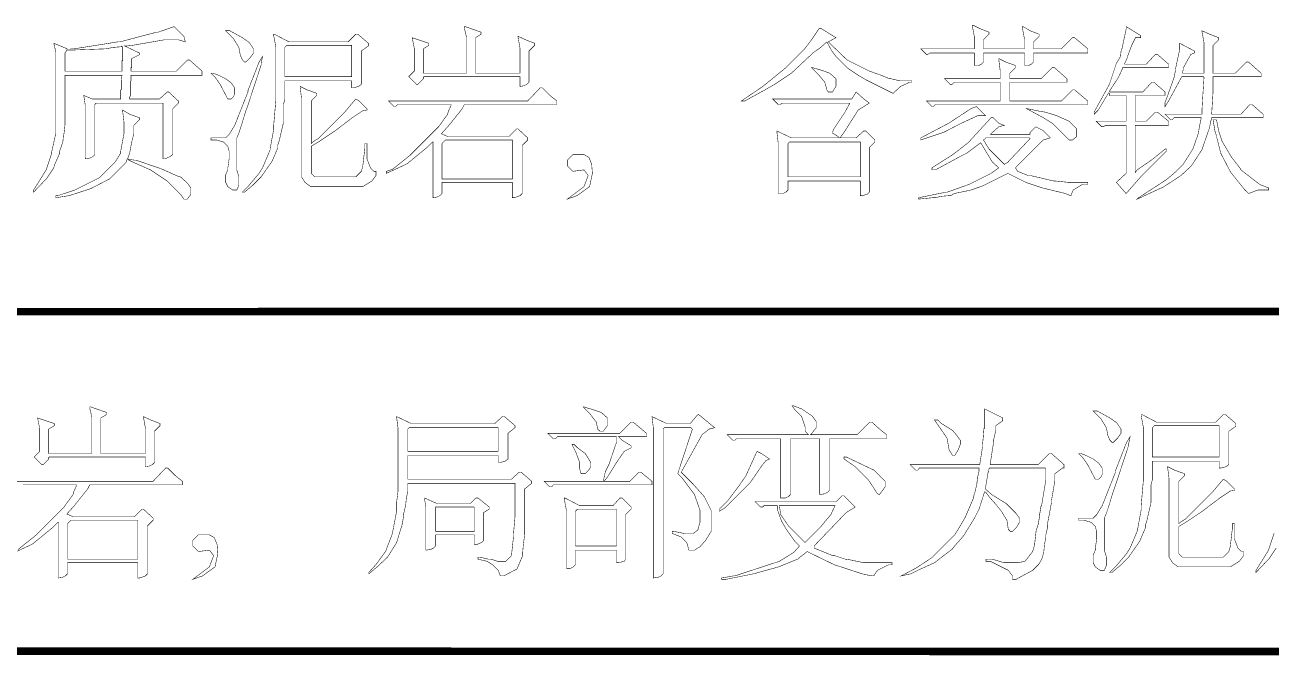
# Model space of a CAD drawing. Extents: x 94 to 452, y -72 to 1042.
# Drawn here: x 245.01 to 269.59, y 530.09 to 542.54 of the extents above; entities that cross this region are included whole.
import ezdxf

# ---------------------------------------------------------------- set-up
doc = ezdxf.new("R2010")
doc.units = 0
doc.header["$MEASUREMENT"] = 0
doc.layers.add('TREE_LAYER', color=7, linetype='Continuous')

msp = doc.modelspace()

# ---------------------------------------------------------------- linework, layer by layer
at = {"layer": 'TREE_LAYER'}
for points, const_width, elevation in [([(247.953514, 542.505458), (247.637827, 542.395654), (247.610376, 542.395654), (246.882925, 542.203497), (246.841749, 542.203497), (245.977043, 542.066242), (245.908416, 542.066242), (245.908416, 542.052517), (245.839788, 542.052517), (245.839788, 542.066242), (245.812337, 542.079968), (245.579004, 542.176046), (245.62018, 541.997615), (245.62018, 540.405458), (245.537827, 540.03487), (245.537827, 540.007419), (245.428023, 539.678007), (245.318219, 539.499576), (245.180965, 539.279968), (245.180965, 539.238791), (245.441749, 539.513301), (245.579004, 539.719184), (245.592729, 539.774086), (245.688808, 539.993693), (245.688808, 540.03487), (245.757435, 540.227027), (245.771161, 540.391733), (245.784886, 540.391733), (245.784886, 540.432909), (245.798612, 540.556439), (245.798612, 541.544674), (245.798612, 541.544674), (246.910376, 541.544674), (246.924102, 541.544674), (246.910376, 541.43487), (246.910376, 541.43487), (246.910376, 541.338791), (246.910376, 541.338791), (246.910376, 541.256439), (246.896651, 541.256439), (246.896651, 541.16036), (246.896651, 541.16036), (246.896651, 541.078007), (246.896651, 541.078007), (246.333906, 541.078007), (246.1692, 541.146635), (246.196651, 540.968203), (246.196651, 539.897615), (246.292729, 539.911341), (246.347631, 539.938791), (246.388808, 539.979968), (246.388808, 540.968203), (246.416259, 540.995654), (247.733906, 540.995654), (247.733906, 540.995654), (247.733906, 539.897615), (247.775082, 539.897615), (247.871161, 539.938791), (247.926063, 539.979968), (247.926063, 540.88585), (248.035867, 540.995654), (248.035867, 541.036831), (247.84371, 541.215262), (247.816259, 541.215262), (247.665278, 541.078007), (247.088808, 541.078007), (247.075082, 541.078007), (247.075082, 541.119184), (247.088808, 541.132909), (247.088808, 541.228988), (247.088808, 541.228988), (247.088808, 541.325066), (247.088808, 541.325066), (247.088808, 541.421144), (247.102533, 541.43487), (247.102533, 541.544674), (247.102533, 541.544674), (248.502533, 541.544674), (248.502533, 541.627027), (248.255474, 541.846635), (248.214298, 541.846635), (247.99469, 541.627027), (247.116259, 541.627027), (247.102533, 541.627027), (247.102533, 541.695654), (247.116259, 541.695654), (247.116259, 541.874086), (247.253514, 541.942713), (247.267239, 541.956439), (247.267239, 541.98389), (246.979004, 542.121144), (247.006455, 542.121144), (247.129984, 542.13487), (247.761357, 542.244674), (248.035867, 542.244674), (248.173121, 542.203497), (248.14567, 542.313301), (247.953514, 542.505458), (247.953514, 542.505458)], 0.01, 33), ([(253.690768, 542.505458), (253.677043, 542.505458), (253.677043, 542.478007), (253.718219, 542.299576), (253.718219, 541.58585), (253.704494, 541.58585), (252.880965, 541.58585), (252.867239, 541.58585), (252.867239, 542.066242), (252.977043, 542.13487), (252.977043, 542.13487), (252.977043, 542.176046), (252.647631, 542.28585), (252.688808, 542.079968), (252.688808, 541.627027), (252.579004, 541.517223), (252.729984, 541.366242), (252.757435, 541.366242), (252.867239, 541.476046), (252.867239, 541.503497), (252.880965, 541.517223), (254.775082, 541.517223), (254.775082, 541.503497), (254.775082, 541.325066), (254.857435, 541.338791), (254.912337, 541.366242), (254.953514, 541.407419), (254.953514, 542.025066), (255.063318, 542.13487), (255.063318, 542.176046), (254.884886, 542.244674), (254.733906, 542.313301), (254.775082, 542.079968), (254.775082, 541.58585), (254.775082, 541.58585), (253.896651, 541.58585), (253.896651, 541.58585), (253.896651, 542.28585), (254.006455, 542.354478), (254.006455, 542.354478), (254.006455, 542.395654), (253.690768, 542.505458), (253.690768, 542.505458)], 0.01, 33), ([(263.710376, 542.532909), (263.696651, 542.532909), (263.696651, 542.519184), (263.737827, 542.299576), (263.737827, 542.066242), (263.737827, 542.066242), (262.680965, 542.066242), (262.790768, 541.956439), (262.818219, 541.956439), (262.859396, 541.98389), (263.737827, 541.98389), (263.737827, 541.98389), (263.737827, 541.736831), (263.82018, 541.736831), (263.875082, 541.764282), (263.916259, 541.805458), (263.916259, 541.98389), (263.929984, 541.98389), (264.726063, 541.98389), (264.726063, 541.98389), (264.726063, 541.736831), (264.808416, 541.736831), (264.863318, 541.764282), (264.904494, 541.805458), (264.904494, 541.98389), (264.918219, 541.98389), (265.975082, 541.98389), (265.975082, 542.066242), (265.714298, 542.28585), (265.673121, 542.28585), (265.453514, 542.066242), (264.918219, 542.066242), (264.904494, 542.066242), (264.904494, 542.203497), (265.014298, 542.313301), (265.014298, 542.354478), (264.835867, 542.423105), (264.698612, 542.505458), (264.684886, 542.505458), (264.684886, 542.478007), (264.726063, 542.258399), (264.726063, 542.066242), (264.726063, 542.066242), (263.929984, 542.066242), (263.916259, 542.066242), (263.916259, 542.244674), (264.026063, 542.354478), (264.026063, 542.395654), (263.847631, 542.464282), (263.710376, 542.532909), (263.710376, 542.532909)], 0.01, 33), ([(266.729984, 542.505458), (266.729984, 542.505458), (266.729984, 542.450556), (266.647631, 542.066242), (266.633906, 542.052517), (266.62018, 541.915262), (266.537827, 541.778007), (266.400572, 541.366242), (266.098612, 540.817223), (266.098612, 540.776046), (266.180965, 540.858399), (266.386847, 541.201537), (266.400572, 541.187811), (266.400572, 541.146635), (266.716259, 541.146635), (266.729984, 541.146635), (266.729984, 540.638791), (266.716259, 540.638791), (266.139788, 540.638791), (266.249592, 540.528988), (266.290768, 540.528988), (266.318219, 540.556439), (266.716259, 540.556439), (266.729984, 540.556439), (266.729984, 539.60938), (266.537827, 539.430948), (266.729984, 539.211341), (267.018219, 539.540752), (267.526063, 540.048595), (267.526063, 540.089772), (267.498612, 540.089772), (267.265278, 539.897615), (266.949592, 539.678007), (266.908416, 539.623105), (266.908416, 539.623105), (266.908416, 540.556439), (266.908416, 540.556439), (267.567239, 540.556439), (267.567239, 540.638791), (267.347631, 540.817223), (267.306455, 540.817223), (267.128023, 540.638791), (266.908416, 540.638791), (266.908416, 540.638791), (266.908416, 541.146635), (266.908416, 541.146635), (267.498612, 541.146635), (267.498612, 541.215262), (267.279004, 541.407419), (267.237827, 541.407419), (267.059396, 541.215262), (266.414298, 541.215262), (266.400572, 541.228988), (266.579004, 541.503497), (266.661357, 541.681929), (266.661357, 541.695654), (267.567239, 541.695654), (267.567239, 541.764282), (267.347631, 541.956439), (267.306455, 541.956439), (267.128023, 541.764282), (266.702533, 541.764282), (266.702533, 541.778007), (266.716259, 541.805458), (266.757435, 541.901537), (266.757435, 541.915262), (266.839788, 542.13487), (266.908416, 542.272125), (266.908416, 542.28585), (267.018219, 542.28585), (267.018219, 542.313301), (267.018219, 542.327027), (266.729984, 542.505458), (266.729984, 542.505458)], 0.01, 33), ([(249.051553, 542.423105), (248.9692, 542.423105), (249.12018, 542.272125), (249.229984, 542.093693), (249.257435, 541.942713), (249.298612, 541.846635), (249.339788, 541.805458), (249.367239, 541.805458), (249.449592, 541.887811), (249.518219, 541.98389), (249.518219, 542.066242), (249.435867, 542.189772), (249.298612, 542.28585), (249.051553, 542.423105), (249.051553, 542.423105)], 0.01, 33), ([(249.929984, 542.354478), (249.916259, 542.354478), (249.916259, 542.327027), (249.957435, 542.107419), (249.957435, 541.036831), (249.916259, 540.556439), (249.916259, 540.474086), (249.847631, 540.103497), (249.847631, 540.076046), (249.696651, 539.719184), (249.628023, 539.60938), (249.408416, 539.348595), (249.298612, 539.238791), (249.339788, 539.238791), (249.504494, 539.376046), (249.6692, 539.540752), (249.888808, 539.856439), (249.998612, 540.117223), (249.998612, 540.172125), (250.026063, 540.254478), (250.067239, 540.432909), (250.108416, 540.611341), (250.108416, 540.968203), (250.135867, 541.064282), (250.135867, 541.43487), (250.149592, 541.43487), (251.453514, 541.43487), (251.453514, 541.43487), (251.453514, 541.297615), (251.49469, 541.297615), (251.590768, 541.325066), (251.64567, 541.366242), (251.64567, 542.025066), (251.782925, 542.121144), (251.782925, 542.13487), (251.782925, 542.176046), (251.577043, 542.354478), (251.535867, 542.354478), (251.384886, 542.203497), (250.218219, 542.203497), (249.929984, 542.354478), (249.929984, 542.354478)], 0.01, 33), ([(260.718219, 542.464282), (260.677043, 542.464282), (260.663318, 542.450556), (260.526063, 542.244674), (260.388808, 542.066242), (260.004494, 541.681929), (259.565278, 541.325066), (259.139788, 541.036831), (259.208416, 541.036831), (259.606455, 541.256439), (259.798612, 541.366242), (260.128023, 541.58585), (260.567239, 541.997615), (260.608416, 542.025066), (260.704494, 542.093693), (260.828023, 542.203497), (260.924102, 542.025066), (261.006455, 541.915262), (261.239788, 541.681929), (261.44567, 541.544674), (261.610376, 541.448595), (262.131945, 541.187811), (262.282925, 541.325066), (262.461357, 541.407419), (262.502533, 541.407419), (262.502533, 541.43487), (262.2692, 541.43487), (262.090768, 541.476046), (262.063318, 541.476046), (261.898612, 541.544674), (261.665278, 541.627027), (261.226063, 541.846635), (260.855474, 542.203497), (261.006455, 542.28585), (260.718219, 542.464282), (260.718219, 542.464282)], 0.01, 33), ([(268.226063, 542.423105), (268.226063, 542.423105), (268.226063, 542.40938), (268.267239, 542.189772), (268.267239, 541.58585), (268.253514, 541.58585), (267.841749, 541.58585), (267.841749, 541.58585), (267.855474, 541.654478), (267.855474, 541.695654), (267.8692, 541.70938), (268.006455, 541.956439), (268.075082, 541.98389), (268.075082, 542.025066), (267.786847, 542.176046), (267.786847, 542.052517), (267.704494, 541.668203), (267.704494, 541.640752), (267.677043, 541.503497), (267.526063, 541.078007), (267.498612, 541.00938), (267.498612, 540.927027), (267.567239, 541.036831), (267.649592, 541.187811), (267.828023, 541.517223), (268.253514, 541.517223), (268.267239, 541.503497), (268.239788, 541.091733), (268.239788, 541.091733), (268.226063, 540.858399), (268.226063, 540.858399), (268.226063, 540.789772), (268.226063, 540.776046), (267.498612, 540.776046), (267.608416, 540.666242), (267.635867, 540.666242), (267.677043, 540.707419), (268.212337, 540.707419), (268.212337, 540.707419), (268.171161, 540.501537), (268.157435, 540.405458), (268.047631, 540.089772), (267.855474, 539.787811), (267.704494, 539.636831), (267.526063, 539.48585), (266.977043, 539.128988), (266.949592, 539.101537), (267.361357, 539.293693), (267.457435, 539.33487), (267.814298, 539.568203), (268.02018, 539.76036), (268.226063, 540.076046), (268.377043, 540.515262), (268.390768, 540.597615), (268.418219, 540.707419), (269.433906, 540.707419), (269.433906, 540.776046), (269.214298, 540.968203), (269.173121, 540.968203), (268.99469, 540.776046), (268.418219, 540.776046), (268.418219, 540.789772), (268.44567, 541.228988), (268.44567, 541.228988), (268.44567, 541.503497), (268.44567, 541.517223), (269.392729, 541.517223), (269.392729, 541.58585), (269.14567, 541.805458), (269.104494, 541.805458), (268.884886, 541.58585), (268.44567, 541.58585), (268.44567, 541.58585), (268.44567, 542.13487), (268.555474, 542.244674), (268.555474, 542.28585), (268.377043, 542.354478), (268.226063, 542.423105), (268.226063, 542.423105)], 0.01, 33), ([(246.910376, 542.107419), (246.910376, 542.121144), (246.937827, 542.107419), (246.937827, 541.832909), (246.924102, 541.832909), (246.924102, 541.736831), (246.924102, 541.723105), (246.924102, 541.627027), (246.910376, 541.627027), (245.798612, 541.627027), (245.798612, 541.627027), (245.798612, 541.98389), (245.839788, 542.038791), (246.608416, 542.066242), (246.74567, 542.093693), (246.910376, 542.107419), (246.910376, 542.107419)], 0.01, 33), ([(250.177043, 542.13487), (250.177043, 542.13487), (251.453514, 542.13487), (251.453514, 542.13487), (251.453514, 541.517223), (251.453514, 541.517223), (250.149592, 541.517223), (250.135867, 541.517223), (250.135867, 542.093693), (250.177043, 542.13487), (250.177043, 542.13487)], 0.01, 33), ([(249.696651, 541.915262), (249.628023, 541.805458), (249.408416, 541.242713), (249.408416, 541.215262), (249.147631, 540.556439), (249.037827, 540.378007), (248.9692, 540.30938), (248.680965, 540.30938), (248.680965, 540.268203), (248.790768, 540.268203), (248.928023, 540.227027), (249.010376, 540.144674), (249.037827, 540.048595), (249.037827, 539.897615), (249.010376, 539.705458), (249.010376, 539.678007), (248.9692, 539.581929), (248.9692, 539.430948), (249.010376, 539.348595), (249.106455, 539.279968), (249.188808, 539.279968), (249.229984, 539.376046), (249.229984, 539.540752), (249.188808, 539.678007), (249.188808, 540.30938), (249.229984, 540.405458), (249.271161, 540.528988), (249.367239, 540.844674), (249.39469, 540.913301), (249.6692, 541.750556), (249.6692, 541.778007), (249.696651, 541.915262), (249.696651, 541.915262)], 0.01, 33), ([(264.218219, 541.874086), (264.218219, 541.874086), (264.218219, 541.86036), (264.24567, 541.640752), (264.24567, 541.476046), (264.24567, 541.476046), (263.147631, 541.476046), (263.257435, 541.366242), (263.298612, 541.366242), (263.339788, 541.407419), (264.24567, 541.407419), (264.24567, 541.393693), (264.24567, 541.036831), (264.24567, 541.036831), (262.790768, 541.036831), (262.900572, 540.927027), (262.928023, 540.927027), (262.9692, 540.968203), (265.975082, 540.968203), (265.975082, 541.036831), (265.714298, 541.256439), (265.673121, 541.256439), (265.453514, 541.036831), (264.437827, 541.036831), (264.437827, 541.036831), (264.437827, 541.393693), (264.437827, 541.407419), (265.563318, 541.407419), (265.563318, 541.476046), (265.316259, 541.695654), (265.275082, 541.695654), (265.055474, 541.476046), (264.437827, 541.476046), (264.437827, 541.476046), (264.437827, 541.58585), (264.547631, 541.695654), (264.547631, 541.736831), (264.355474, 541.805458), (264.218219, 541.874086), (264.218219, 541.874086)], 0.01, 33), ([(248.722141, 541.58585), (248.680965, 541.58585), (248.763318, 541.503497), (248.859396, 541.366242), (249.010376, 541.078007), (249.079004, 541.078007), (249.12018, 541.119184), (249.147631, 541.174086), (249.147631, 541.297615), (249.079004, 541.393693), (248.9692, 541.476046), (248.831945, 541.544674), (248.722141, 541.58585), (248.722141, 541.58585)], 0.01, 33), ([(260.539788, 541.695654), (260.526063, 541.695654), (260.649592, 541.572125), (260.786847, 541.407419), (260.828023, 541.256439), (260.855474, 541.215262), (260.937827, 541.215262), (261.006455, 541.325066), (261.006455, 541.476046), (260.882925, 541.58585), (260.690768, 541.654478), (260.635867, 541.668203), (260.539788, 541.695654), (260.539788, 541.695654)], 0.01, 33), ([(250.437827, 541.325066), (250.437827, 541.325066), (250.437827, 541.311341), (250.465278, 541.091733), (250.465278, 539.540752), (250.533906, 539.430948), (250.64371, 539.348595), (251.673121, 539.348595), (251.741749, 539.389772), (251.851553, 539.458399), (251.933906, 539.568203), (251.933906, 539.650556), (251.892729, 539.650556), (251.824102, 539.719184), (251.755474, 539.897615), (251.755474, 540.199576), (251.714298, 540.199576), (251.714298, 540.103497), (251.673121, 539.746635), (251.64567, 539.650556), (251.535867, 539.540752), (250.726063, 539.540752), (250.657435, 539.60938), (250.657435, 540.144674), (250.79469, 540.227027), (251.124102, 540.446635), (251.467239, 540.707419), (251.673121, 540.844674), (251.755474, 540.858399), (251.755474, 540.88585), (251.604494, 541.036831), (251.535867, 541.078007), (251.316259, 540.817223), (250.79469, 540.295654), (250.684886, 540.227027), (250.657435, 540.199576), (250.657435, 540.213301), (250.657435, 541.036831), (250.767239, 541.146635), (250.767239, 541.187811), (250.575082, 541.256439), (250.437827, 541.325066), (250.437827, 541.325066)], 0.01, 33), ([(255.214298, 541.297615), (255.173121, 541.297615), (254.926063, 541.036831), (252.180965, 541.036831), (252.290768, 540.927027), (252.318219, 540.927027), (252.359396, 540.968203), (253.416259, 540.968203), (253.416259, 540.954478), (253.361357, 540.830948), (253.347631, 540.776046), (253.1692, 540.528988), (252.606455, 539.966242), (252.263318, 539.691733), (252.139788, 539.650556), (252.139788, 539.60938), (252.496651, 539.774086), (252.551553, 539.801537), (252.935867, 540.117223), (253.04567, 540.227027), (253.059396, 540.227027), (253.059396, 539.128988), (253.141749, 539.142713), (253.196651, 539.170164), (253.237827, 539.211341), (253.237827, 539.417223), (253.237827, 539.430948), (254.624102, 539.430948), (254.624102, 539.417223), (254.624102, 539.128988), (254.665278, 539.128988), (254.775082, 539.170164), (254.816259, 539.211341), (254.816259, 540.158399), (254.926063, 540.268203), (254.926063, 540.30938), (254.733906, 540.487811), (254.706455, 540.487811), (254.555474, 540.336831), (253.347631, 540.336831), (253.224102, 540.391733), (253.361357, 540.542713), (253.635867, 540.88585), (253.677043, 540.968203), (255.502533, 540.968203), (255.502533, 541.036831), (255.365278, 541.146635), (255.214298, 541.297615), (255.214298, 541.297615)], 0.01, 33), ([(261.404494, 541.215262), (261.322141, 541.078007), (259.757435, 541.078007), (259.867239, 540.968203), (259.908416, 540.968203), (259.949592, 540.995654), (261.280965, 540.995654), (261.280965, 540.995654), (261.184886, 540.817223), (260.965278, 540.487811), (260.937827, 540.419184), (260.937827, 540.405458), (261.047631, 540.336831), (261.075082, 540.30938), (261.075082, 540.30938), (260.128023, 540.30938), (259.839788, 540.446635), (259.867239, 540.213301), (259.867239, 539.211341), (259.963318, 539.211341), (260.018219, 539.238791), (260.059396, 539.279968), (260.059396, 539.458399), (260.059396, 539.458399), (261.473121, 539.458399), (261.486847, 539.458399), (261.486847, 539.170164), (261.528023, 539.170164), (261.624102, 539.197615), (261.665278, 539.238791), (261.665278, 540.117223), (261.775082, 540.227027), (261.775082, 540.268203), (261.596651, 540.446635), (261.555474, 540.446635), (261.404494, 540.30938), (261.088808, 540.30938), (261.088808, 540.30938), (261.184886, 540.446635), (261.44567, 540.858399), (261.665278, 540.995654), (261.555474, 541.078007), (261.404494, 541.215262), (261.404494, 541.215262)], 0.01, 33), ([(246.937827, 540.858399), (246.937827, 540.858399), (246.937827, 540.830948), (246.965278, 540.611341), (246.965278, 540.405458), (246.896651, 540.03487), (246.896651, 540.007419), (246.786847, 539.828988), (246.484886, 539.527027), (245.990768, 539.279968), (245.661357, 539.170164), (245.62018, 539.170164), (245.62018, 539.128988), (245.880965, 539.170164), (246.306455, 539.307419), (246.677043, 539.499576), (247.006455, 539.828988), (247.02018, 539.88389), (247.033906, 539.88389), (247.14371, 539.828988), (247.486847, 539.678007), (247.816259, 539.458399), (248.077043, 539.197615), (248.14567, 539.101537), (248.214298, 539.101537), (248.282925, 539.197615), (248.282925, 539.321144), (248.214298, 539.417223), (248.077043, 539.540752), (248.022141, 539.554478), (247.747631, 539.678007), (247.72018, 539.691733), (247.198612, 539.870164), (247.171161, 539.870164), (247.075082, 539.88389), (247.033906, 539.897615), (247.075082, 540.007419), (247.116259, 540.227027), (247.157435, 540.391733), (247.157435, 540.556439), (247.267239, 540.666242), (247.267239, 540.707419), (247.075082, 540.776046), (246.937827, 540.858399), (246.937827, 540.858399)], 0.01, 33), ([(263.779004, 540.927027), (263.6692, 540.88585), (263.229984, 540.597615), (262.680965, 540.30938), (262.680965, 540.268203), (263.133906, 540.419184), (263.449592, 540.58389), (263.806455, 540.748595), (263.957435, 540.748595), (263.779004, 540.927027), (263.779004, 540.927027)], 0.01, 33), ([(264.780965, 540.88585), (264.767239, 540.88585), (265.096651, 540.707419), (265.275082, 540.597615), (265.604494, 540.268203), (265.673121, 540.268203), (265.755474, 540.336831), (265.755474, 540.487811), (265.604494, 540.638791), (265.357435, 540.748595), (265.137827, 540.817223), (265.041749, 540.830948), (264.780965, 540.88585), (264.780965, 540.88585)], 0.01, 33), ([(264.108416, 540.707419), (264.067239, 540.707419), (263.614298, 540.213301), (263.312337, 539.979968), (262.900572, 539.719184), (262.900572, 539.678007), (262.9692, 539.678007), (263.449592, 539.938791), (263.586847, 540.007419), (263.861357, 540.213301), (264.09469, 539.828988), (264.218219, 539.719184), (264.067239, 539.60938), (263.628023, 539.389772), (263.202533, 539.238791), (263.175082, 539.238791), (262.639788, 539.128988), (262.639788, 539.101537), (262.914298, 539.128988), (262.9692, 539.128988), (263.079004, 539.156439), (263.24371, 539.170164), (263.271161, 539.170164), (263.339788, 539.211341), (263.6692, 539.279968), (263.902533, 539.362321), (264.396651, 539.60938), (264.753514, 539.430948), (265.082925, 539.321144), (265.535867, 539.211341), (265.631945, 539.170164), (265.64567, 539.170164), (265.64567, 539.18389), (265.686847, 539.279968), (265.865278, 539.389772), (265.975082, 539.389772), (265.975082, 539.430948), (265.604494, 539.430948), (265.34371, 539.458399), (265.302533, 539.458399), (264.835867, 539.568203), (264.79469, 539.568203), (264.588808, 539.650556), (264.547631, 539.719184), (265.096651, 540.268203), (265.233906, 540.30938), (265.082925, 540.46036), (264.94567, 540.528988), (264.835867, 540.419184), (264.835867, 540.378007), (264.053514, 540.378007), (264.053514, 540.378007), (264.080965, 540.405458), (264.218219, 540.528988), (264.328023, 540.556439), (264.218219, 540.597615), (264.108416, 540.707419), (264.108416, 540.707419)], 0.01, 33), ([(268.514298, 540.666242), (268.44567, 540.666242), (268.486847, 540.419184), (268.514298, 540.350556), (268.514298, 540.323105), (268.528023, 540.281929), (268.596651, 540.007419), (268.788808, 539.636831), (269.063318, 539.293693), (269.14567, 539.211341), (269.324102, 539.279968), (269.54371, 539.279968), (269.54371, 539.321144), (269.365278, 539.389772), (268.99469, 539.678007), (268.980965, 539.705458), (268.802533, 539.938791), (268.624102, 540.240752), (268.555474, 540.446635), (268.514298, 540.666242), (268.514298, 540.666242)], 0.01, 33), ([(263.957435, 540.295654), (263.957435, 540.30938), (264.822141, 540.30938), (264.835867, 540.295654), (264.396651, 539.828988), (264.328023, 539.787811), (264.026063, 540.089772), (263.916259, 540.268203), (263.957435, 540.295654), (263.957435, 540.295654)], 0.01, 33), ([(253.306455, 540.268203), (253.306455, 540.268203), (254.624102, 540.268203), (254.624102, 540.268203), (254.624102, 539.499576), (254.624102, 539.499576), (253.237827, 539.499576), (253.237827, 539.499576), (253.237827, 540.199576), (253.306455, 540.268203), (253.306455, 540.268203)], 0.01, 33), ([(260.086847, 540.227027), (260.086847, 540.227027), (261.473121, 540.227027), (261.486847, 540.227027), (261.486847, 539.540752), (261.473121, 539.540752), (260.059396, 539.540752), (260.059396, 539.540752), (260.059396, 540.199576), (260.086847, 540.227027), (260.086847, 540.227027)], 0.01, 33), ([(256.037827, 539.979968), (255.818219, 539.979968), (255.708416, 539.870164), (255.708416, 539.76036), (255.818219, 539.650556), (256.037827, 539.678007), (256.12018, 539.568203), (256.037827, 539.348595), (255.708416, 539.101537), (255.900572, 539.170164), (256.147631, 539.348595), (256.202533, 539.60938), (256.188808, 539.787811), (256.133906, 539.925066), (256.037827, 539.979968), (256.037827, 539.979968)], 0.01, 33), ([(221.22612, 536.879451), (399.22612, 536.892986)], 0.15, 178.000001), ([(246.302293, 535.003483), (246.288568, 535.003483), (246.288568, 534.976032), (246.329744, 534.7976), (246.329744, 534.083875), (246.316019, 534.083875), (245.492489, 534.083875), (245.478764, 534.083875), (245.478764, 534.564267), (245.588568, 534.632894), (245.588568, 534.632894), (245.588568, 534.674071), (245.259156, 534.783875), (245.300333, 534.577993), (245.300333, 534.125051), (245.190529, 534.015247), (245.341509, 533.864267), (245.36896, 533.864267), (245.478764, 533.974071), (245.478764, 534.001522), (245.492489, 534.015247), (247.386607, 534.015247), (247.386607, 534.001522), (247.386607, 533.823091), (247.46896, 533.836816), (247.523862, 533.864267), (247.565038, 533.905444), (247.565038, 534.523091), (247.674842, 534.632894), (247.674842, 534.674071), (247.496411, 534.742698), (247.345431, 534.811326), (247.386607, 534.577993), (247.386607, 534.083875), (247.386607, 534.083875), (246.508176, 534.083875), (246.508176, 534.083875), (246.508176, 534.783875), (246.61798, 534.852502), (246.61798, 534.852502), (246.61798, 534.893679), (246.302293, 535.003483), (246.302293, 535.003483)], 0.01, 34), ([(256.033666, 535.003483), (256.01994, 535.003483), (256.14347, 534.879953), (256.280725, 534.701522), (256.308176, 534.564267), (256.349352, 534.523091), (256.41798, 534.523091), (256.500333, 534.632894), (256.500333, 534.783875), (256.376803, 534.893679), (256.170921, 534.962306), (256.116019, 534.976032), (256.033666, 535.003483), (256.033666, 535.003483)], 0.01, 34), ([(260.151313, 535.030934), (260.137587, 535.030934), (260.206215, 534.934855), (260.329744, 534.811326), (260.398372, 534.605444), (260.398372, 534.523091), (260.466999, 534.454463), (260.466999, 534.454463), (258.861117, 534.454463), (258.970921, 534.344659), (259.012097, 534.344659), (259.039548, 534.37211), (259.91798, 534.37211), (259.91798, 534.37211), (259.91798, 533.205444), (260.014058, 533.205444), (260.06896, 533.232894), (260.110136, 533.274071), (260.110136, 534.37211), (260.110136, 534.37211), (260.686607, 534.37211), (260.686607, 534.37211), (260.686607, 533.274071), (260.782685, 533.287796), (260.837587, 533.315247), (260.878764, 533.356424), (260.878764, 534.37211), (260.878764, 534.37211), (262.004254, 534.37211), (262.004254, 534.454463), (261.866999, 534.564267), (261.716019, 534.701522), (261.674842, 534.701522), (261.427784, 534.454463), (260.521901, 534.454463), (260.508176, 534.454463), (260.521901, 534.468189), (260.61798, 534.591718), (260.61798, 534.715247), (260.535627, 534.825051), (260.329744, 534.962306), (260.151313, 535.030934), (260.151313, 535.030934)], 0.01, 34), ([(263.939548, 534.962306), (263.939548, 534.962306), (263.939548, 534.577993), (263.925823, 534.577993), (263.912097, 534.399561), (263.898372, 534.262306), (263.898372, 534.22113), (263.84347, 533.864267), (262.470921, 533.864267), (262.580725, 533.754463), (262.621901, 533.754463), (262.649352, 533.79564), (263.829744, 533.79564), (263.829744, 533.781914), (263.829744, 533.781914), (263.829744, 533.740738), (263.802293, 533.617208), (263.802293, 533.589757), (263.788568, 533.52113), (263.788568, 533.493679), (263.747391, 533.315247), (263.733666, 533.287796), (263.71994, 533.205444), (263.555234, 532.82113), (263.41798, 532.587796), (263.349352, 532.477993), (262.896411, 532.025051), (262.580725, 531.819169), (262.292489, 531.668189), (262.484646, 531.709365), (262.649352, 531.791718), (262.951313, 531.928973), (263.308176, 532.203483), (263.335627, 532.244659), (263.527784, 532.464267), (263.747391, 532.82113), (263.829744, 532.985836), (263.939548, 533.328973), (263.966999, 533.315247), (264.035627, 533.219169), (264.159156, 533.081914), (264.26896, 532.944659), (264.378764, 532.766228), (264.406215, 532.587796), (264.447391, 532.54662), (264.488568, 532.54662), (264.570921, 532.628973), (264.625823, 532.725051), (264.625823, 532.807404), (264.557195, 532.903483), (264.365038, 533.09564), (264.076803, 533.274071), (263.953274, 533.383875), (264.008176, 533.713287), (264.021901, 533.727012), (264.021901, 533.768189), (264.035627, 533.79564), (265.133666, 533.79564), (265.147391, 533.781914), (265.147391, 533.562306), (265.065038, 533.068189), (265.051313, 533.040738), (265.023862, 532.876032), (265.023862, 532.848581), (264.996411, 532.683875), (264.955234, 532.560345), (264.941509, 532.436816), (264.927784, 532.313287), (264.927784, 532.285836), (264.886607, 532.148581), (264.735627, 531.956424), (264.598372, 531.928973), (264.570921, 531.928973), (264.323862, 531.928973), (264.090529, 531.9976), (263.966999, 531.9976), (263.966999, 531.956424), (264.049352, 531.956424), (264.406215, 531.777993), (264.488568, 531.668189), (264.488568, 531.599561), (264.557195, 531.599561), (264.886607, 531.777993), (265.010136, 531.901522), (265.065038, 531.9976), (265.078764, 532.038777), (265.106215, 532.134855), (265.11994, 532.285836), (265.147391, 532.436816), (265.147391, 532.477993), (265.174842, 532.601522), (265.174842, 532.670149), (265.257195, 533.109365), (265.257195, 533.150542), (265.325823, 533.548581), (265.325823, 533.685836), (265.476803, 533.79564), (265.504254, 533.79564), (265.504254, 533.864267), (265.257195, 534.083875), (265.216019, 534.083875), (264.996411, 533.864267), (264.049352, 533.864267), (264.049352, 533.877993), (264.11798, 534.317208), (264.11798, 534.358385), (264.159156, 534.536816), (264.159156, 534.632894), (264.296411, 534.728973), (264.296411, 534.742698), (264.296411, 534.783875), (263.939548, 534.962306), (263.939548, 534.962306)], 0.01, 34), ([(266.163078, 534.92113), (266.080725, 534.92113), (266.231705, 534.770149), (266.341509, 534.591718), (266.36896, 534.440738), (266.410136, 534.344659), (266.451313, 534.303483), (266.478764, 534.303483), (266.561117, 534.385836), (266.629744, 534.481914), (266.629744, 534.564267), (266.547391, 534.687796), (266.410136, 534.783875), (266.163078, 534.92113), (266.163078, 534.92113)], 0.01, 34), ([(252.341509, 534.811326), (252.341509, 534.811326), (252.341509, 534.7976), (252.36896, 534.577993), (252.36896, 533.342698), (252.341509, 533.123091), (252.341509, 532.944659), (252.272882, 532.587796), (252.259156, 532.505444), (252.121901, 532.148581), (251.929744, 531.887796), (251.792489, 531.736816), (251.792489, 531.709365), (251.957195, 531.84662), (252.163078, 532.038777), (252.341509, 532.327012), (252.451313, 532.683875), (252.465038, 532.766228), (252.478764, 532.862306), (252.478764, 532.889757), (252.51994, 533.068189), (252.533666, 533.205444), (252.561117, 533.328973), (252.561117, 533.493679), (252.561117, 533.493679), (254.674842, 533.493679), (254.674842, 533.493679), (254.674842, 532.82113), (254.647391, 532.505444), (254.647391, 532.450542), (254.606215, 532.066228), (254.496411, 531.956424), (254.331705, 531.956424), (254.208176, 531.9976), (254.153274, 531.9976), (253.974842, 532.038777), (253.947391, 532.038777), (253.947391, 531.9976), (254.125823, 531.956424), (254.235627, 531.887796), (254.345431, 531.777993), (254.386607, 531.668189), (254.455234, 531.668189), (254.716019, 531.805444), (254.825823, 532.066228), (254.825823, 532.107404), (254.839548, 532.27211), (254.866999, 532.491718), (254.866999, 533.383875), (255.004254, 533.493679), (255.004254, 533.534855), (254.798372, 533.713287), (254.757195, 533.713287), (254.606215, 533.576032), (252.561117, 533.576032), (252.561117, 533.576032), (252.561117, 534.042698), (252.561117, 534.042698), (254.345431, 534.042698), (254.345431, 534.042698), (254.345431, 533.905444), (254.386607, 533.905444), (254.482685, 533.932894), (254.537587, 533.974071), (254.537587, 534.481914), (254.674842, 534.591718), (254.674842, 534.591718), (254.674842, 534.632894), (254.46896, 534.811326), (254.427784, 534.811326), (254.276803, 534.674071), (252.629744, 534.674071), (252.341509, 534.811326), (252.341509, 534.811326)], 0.01, 34), ([(257.008176, 534.701522), (256.966999, 534.701522), (256.747391, 534.481914), (255.31994, 534.481914), (255.429744, 534.37211), (255.470921, 534.37211), (255.512097, 534.413287), (256.678764, 534.413287), (256.678764, 534.413287), (256.678764, 534.303483), (256.527784, 533.864267), (256.459156, 533.727012), (256.41798, 533.534855), (255.251313, 533.534855), (255.361117, 533.425051), (255.402293, 533.425051), (255.429744, 533.466228), (257.378764, 533.466228), (257.378764, 533.534855), (257.159156, 533.713287), (257.11798, 533.713287), (256.939548, 533.534855), (256.431705, 533.534855), (256.431705, 533.534855), (256.500333, 533.617208), (256.678764, 533.905444), (256.829744, 534.125051), (256.966999, 534.193679), (256.966999, 534.234855), (256.788568, 534.344659), (256.71994, 534.413287), (256.71994, 534.413287), (257.26896, 534.413287), (257.26896, 534.481914), (257.008176, 534.701522), (257.008176, 534.701522)], 0.01, 34), ([(258.298372, 534.852502), (258.270921, 534.838777), (258.133666, 534.674071), (257.666999, 534.674071), (257.378764, 534.811326), (257.406215, 534.577993), (257.406215, 531.627012), (257.502293, 531.640738), (257.557195, 531.668189), (257.598372, 531.709365), (257.598372, 534.564267), (257.625823, 534.591718), (258.147391, 534.591718), (258.174842, 534.564267), (257.886607, 533.685836), (257.96896, 533.603483), (258.216019, 533.274071), (258.325823, 532.958385), (258.325823, 532.725051), (258.284646, 532.587796), (258.284646, 532.574071), (258.188568, 532.505444), (258.010136, 532.505444), (257.804254, 532.54662), (257.776803, 532.54662), (257.776803, 532.505444), (257.955234, 532.436816), (258.065038, 532.327012), (258.106215, 532.176032), (258.216019, 532.176032), (258.325823, 532.244659), (258.435627, 532.368189), (258.545431, 532.54662), (258.545431, 532.958385), (258.408176, 533.232894), (258.188568, 533.479953), (257.955234, 533.713287), (258.366999, 534.454463), (258.504254, 534.564267), (258.614058, 534.591718), (258.298372, 534.852502), (258.298372, 534.852502)], 0.01, 34), ([(263.01994, 534.742698), (262.951313, 534.742698), (263.047391, 534.605444), (263.198372, 534.385836), (263.239548, 534.152502), (263.308176, 534.042698), (263.349352, 534.042698), (263.41798, 534.152502), (263.459156, 534.262306), (263.459156, 534.344659), (263.390529, 534.440738), (263.308176, 534.536816), (263.088568, 534.674071), (263.01994, 534.742698), (263.01994, 534.742698)], 0.01, 34), ([(267.041509, 534.852502), (267.027784, 534.852502), (267.027784, 534.825051), (267.06896, 534.605444), (267.06896, 533.534855), (267.027784, 533.054463), (267.027784, 532.97211), (266.959156, 532.601522), (266.959156, 532.574071), (266.808176, 532.217208), (266.739548, 532.107404), (266.51994, 531.84662), (266.410136, 531.736816), (266.451313, 531.736816), (266.616019, 531.874071), (266.780725, 532.038777), (267.000333, 532.354463), (267.110136, 532.615247), (267.110136, 532.670149), (267.137587, 532.752502), (267.178764, 532.930934), (267.21994, 533.109365), (267.21994, 533.466228), (267.247391, 533.562306), (267.247391, 533.932894), (267.261117, 533.932894), (268.565038, 533.932894), (268.565038, 533.932894), (268.565038, 533.79564), (268.606215, 533.79564), (268.702293, 533.823091), (268.757195, 533.864267), (268.757195, 534.523091), (268.89445, 534.619169), (268.89445, 534.632894), (268.89445, 534.674071), (268.688568, 534.852502), (268.647391, 534.852502), (268.496411, 534.701522), (267.329744, 534.701522), (267.041509, 534.852502), (267.041509, 534.852502)], 0.01, 34), ([(267.288568, 534.632894), (267.288568, 534.632894), (268.565038, 534.632894), (268.565038, 534.632894), (268.565038, 534.015247), (268.565038, 534.015247), (267.261117, 534.015247), (267.247391, 534.015247), (267.247391, 534.591718), (267.288568, 534.632894), (267.288568, 534.632894)], 0.01, 34), ([(252.588568, 534.591718), (252.588568, 534.591718), (254.345431, 534.591718), (254.345431, 534.591718), (254.345431, 534.125051), (254.345431, 534.125051), (252.561117, 534.125051), (252.561117, 534.125051), (252.561117, 534.564267), (252.588568, 534.591718), (252.588568, 534.591718)], 0.01, 34), ([(266.808176, 534.413287), (266.739548, 534.303483), (266.51994, 533.740738), (266.51994, 533.713287), (266.259156, 533.054463), (266.149352, 532.876032), (266.080725, 532.807404), (265.792489, 532.807404), (265.792489, 532.766228), (265.902293, 532.766228), (266.039548, 532.725051), (266.121901, 532.642698), (266.149352, 532.54662), (266.149352, 532.39564), (266.121901, 532.203483), (266.121901, 532.176032), (266.080725, 532.079953), (266.080725, 531.928973), (266.121901, 531.84662), (266.21798, 531.777993), (266.300333, 531.777993), (266.341509, 531.874071), (266.341509, 532.038777), (266.300333, 532.176032), (266.300333, 532.807404), (266.341509, 532.903483), (266.382685, 533.027012), (266.478764, 533.342698), (266.506215, 533.411326), (266.780725, 534.248581), (266.780725, 534.276032), (266.808176, 534.413287), (266.808176, 534.413287)], 0.01, 34), ([(255.841509, 534.262306), (255.800333, 534.262306), (255.86896, 534.125051), (255.951313, 533.905444), (255.951313, 533.781914), (255.978764, 533.685836), (255.978764, 533.685836), (256.061117, 533.685836), (256.129744, 533.754463), (256.170921, 533.823091), (256.170921, 533.905444), (256.129744, 533.974071), (256.061117, 534.083875), (255.910136, 534.193679), (255.841509, 534.262306), (255.841509, 534.262306)], 0.01, 34), ([(259.451313, 534.125051), (259.423862, 534.070149), (259.231705, 533.644659), (259.080725, 533.425051), (258.861117, 533.136816), (258.710136, 532.985836), (258.710136, 532.944659), (258.81994, 533.013287), (259.314058, 533.507404), (259.561117, 533.864267), (259.629744, 533.94662), (259.698372, 533.974071), (259.533666, 534.083875), (259.451313, 534.125051), (259.451313, 534.125051)], 0.01, 34), ([(261.208176, 534.015247), (261.166999, 534.015247), (261.166999, 533.974071), (261.386607, 533.823091), (261.647391, 533.562306), (261.825823, 533.287796), (261.866999, 533.274071), (261.976803, 533.425051), (261.976803, 533.534855), (261.757195, 533.754463), (261.208176, 534.015247), (261.208176, 534.015247)], 0.01, 34), ([(265.833666, 534.083875), (265.792489, 534.083875), (265.874842, 534.001522), (265.970921, 533.864267), (266.121901, 533.576032), (266.190529, 533.576032), (266.231705, 533.617208), (266.259156, 533.67211), (266.259156, 533.79564), (266.190529, 533.891718), (266.080725, 533.974071), (265.94347, 534.042698), (265.833666, 534.083875), (265.833666, 534.083875)], 0.01, 34), ([(244.751313, 532.107404), (245.108176, 532.27211), (245.163078, 532.299561), (245.547391, 532.615247), (245.657195, 532.725051), (245.670921, 532.725051), (245.670921, 531.627012), (245.753274, 531.640738), (245.808176, 531.668189), (245.849352, 531.709365), (245.849352, 531.915247), (245.849352, 531.928973), (247.235627, 531.928973), (247.235627, 531.915247), (247.235627, 531.627012), (247.276803, 531.627012), (247.386607, 531.668189), (247.427784, 531.709365), (247.427784, 532.656424), (247.537587, 532.766228), (247.537587, 532.807404), (247.345431, 532.985836), (247.31798, 532.985836), (247.166999, 532.834855), (245.959156, 532.834855), (245.835627, 532.889757), (245.972882, 533.040738), (246.247391, 533.383875), (246.288568, 533.466228), (248.114058, 533.466228), (248.114058, 533.534855), (247.976803, 533.644659), (247.825823, 533.79564), (247.825823, 533.79564)], 0.01, 34), ([(247.825823, 533.79564), (247.784646, 533.79564), (247.537587, 533.534855), (244.792489, 533.534855)], 0.01, 34), ([(267.549352, 533.823091), (267.549352, 533.823091), (267.549352, 533.809365), (267.576803, 533.589757), (267.576803, 532.038777), (267.645431, 531.928973), (267.755234, 531.84662), (268.784646, 531.84662), (268.853274, 531.887796), (268.963078, 531.956424), (269.045431, 532.066228), (269.045431, 532.148581), (269.004254, 532.148581), (268.935627, 532.217208), (268.866999, 532.39564), (268.866999, 532.6976), (268.825823, 532.6976), (268.825823, 532.601522), (268.784646, 532.244659), (268.757195, 532.148581), (268.647391, 532.038777), (267.837587, 532.038777), (267.76896, 532.107404), (267.76896, 532.642698), (267.906215, 532.725051), (268.235627, 532.944659), (268.578764, 533.205444), (268.784646, 533.342698), (268.866999, 533.356424), (268.866999, 533.383875), (268.716019, 533.534855), (268.647391, 533.576032), (268.427784, 533.315247), (267.906215, 532.793679), (267.796411, 532.725051), (267.76896, 532.6976), (267.76896, 532.711326), (267.76896, 533.534855), (267.878764, 533.644659), (267.878764, 533.685836), (267.686607, 533.754463), (267.549352, 533.823091), (267.549352, 533.823091)], 0.01, 34), ([(244.970921, 533.466228), (246.027784, 533.466228), (246.027784, 533.452502), (245.972882, 533.328973), (245.959156, 533.274071), (245.780725, 533.027012), (245.21798, 532.464267), (244.874842, 532.189757)], 0.01, 34), ([(252.890529, 533.205444), (252.890529, 533.205444), (252.890529, 533.191718), (252.91798, 533.027012), (252.91798, 532.176032), (253.014058, 532.189757), (253.06896, 532.217208), (253.110136, 532.258385), (253.110136, 532.464267), (253.110136, 532.477993), (253.865038, 532.477993), (253.878764, 532.464267), (253.878764, 532.285836), (253.91994, 532.285836), (254.016019, 532.327012), (254.057195, 532.368189), (254.057195, 532.917208), (254.166999, 532.985836), (254.166999, 533.027012), (253.947391, 533.205444), (253.906215, 533.205444), (253.796411, 533.09564), (253.137587, 533.09564), (252.890529, 533.205444), (252.890529, 533.205444)], 0.01, 34), ([(255.663078, 533.205444), (255.649352, 533.205444), (255.649352, 533.177993), (255.690529, 532.958385), (255.690529, 531.819169), (255.772882, 531.819169), (255.827784, 531.84662), (255.86896, 531.887796), (255.86896, 532.176032), (255.882685, 532.176032), (256.678764, 532.176032), (256.678764, 532.176032), (256.678764, 531.928973), (256.71994, 531.928973), (256.829744, 531.956424), (256.857195, 531.9976), (256.857195, 532.876032), (256.966999, 532.985836), (256.966999, 533.027012), (256.788568, 533.205444), (256.747391, 533.205444), (256.610136, 533.054463), (255.951313, 533.054463), (255.663078, 533.205444), (255.663078, 533.205444)], 0.01, 34), ([(261.166999, 533.24662), (261.125823, 533.24662), (261.016019, 533.136816), (259.410136, 533.136816), (259.51994, 533.027012), (259.561117, 533.027012), (259.588568, 533.054463), (259.849352, 533.054463), (259.849352, 532.985836), (259.931705, 532.752502), (260.027784, 532.587796), (260.192489, 532.354463), (260.288568, 532.258385), (260.178764, 532.134855), (259.890529, 531.956424), (259.012097, 531.668189), (258.984646, 531.668189), (258.751313, 531.627012), (258.751313, 531.599561), (258.833666, 531.599561), (259.382685, 531.709365), (259.876803, 531.84662), (260.247391, 531.9976), (260.439548, 532.148581), (260.974842, 531.887796), (261.523862, 531.709365), (261.647391, 531.681914), (261.729744, 531.668189), (261.757195, 531.668189), (261.757195, 531.681914), (261.825823, 531.777993), (262.045431, 531.887796), (262.114058, 531.887796), (262.114058, 531.928973), (261.551313, 531.928973), (261.290529, 531.983875), (261.19445, 531.9976), (260.988568, 532.066228), (260.947391, 532.066228), (260.576803, 532.217208), (260.576803, 532.258385), (261.208176, 532.917208), (261.386607, 533.027012), (261.166999, 533.24662), (261.166999, 533.24662)], 0.01, 34), ([(253.110136, 533.013287), (253.110136, 533.027012), (253.865038, 533.027012), (253.878764, 533.013287), (253.878764, 532.54662), (253.865038, 532.54662), (253.110136, 532.54662), (253.110136, 532.54662), (253.110136, 533.013287), (253.110136, 533.013287)], 0.01, 34), ([(255.910136, 532.985836), (255.910136, 532.985836), (256.678764, 532.985836), (256.678764, 532.985836), (256.678764, 532.258385), (256.678764, 532.258385), (255.882685, 532.258385), (255.86896, 532.258385), (255.86896, 532.944659), (255.910136, 532.985836), (255.910136, 532.985836)], 0.01, 34), ([(259.890529, 533.054463), (259.890529, 533.054463), (260.988568, 533.054463), (260.988568, 533.054463), (260.906215, 532.876032), (260.686607, 532.615247), (260.398372, 532.327012), (260.06896, 532.656424), (259.91798, 532.876032), (259.890529, 533.054463), (259.890529, 533.054463)], 0.01, 34), ([(245.91798, 532.766228), (245.91798, 532.766228), (247.235627, 532.766228), (247.235627, 532.766228), (247.235627, 531.9976), (247.235627, 531.9976), (245.849352, 531.9976), (245.849352, 531.9976), (245.849352, 532.6976), (245.91798, 532.766228), (245.91798, 532.766228)], 0.01, 34), ([(248.649352, 532.477993), (248.429744, 532.477993), (248.31994, 532.368189), (248.31994, 532.258385), (248.429744, 532.148581), (248.649352, 532.176032), (248.731705, 532.066228), (248.649352, 531.84662), (248.31994, 531.599561), (248.512097, 531.668189), (248.759156, 531.84662), (248.814058, 532.107404), (248.800333, 532.285836), (248.745431, 532.423091), (248.649352, 532.477993), (248.649352, 532.477993)], 0.01, 34), ([(269.649352, 532.505444), (269.539548, 532.176032), (269.429744, 531.9976), (269.292489, 531.777993), (269.292489, 531.736816), (269.553274, 532.011326), (269.690529, 532.217208)], 0.01, 34), ([(221.22612, 530.184954), (399.22612, 530.161419)], 0.15, 178.000002)]:
    msp.add_lwpolyline(points, dxfattribs=dict(at, const_width=const_width, elevation=elevation))

doc.saveas('drawing.dxf')
